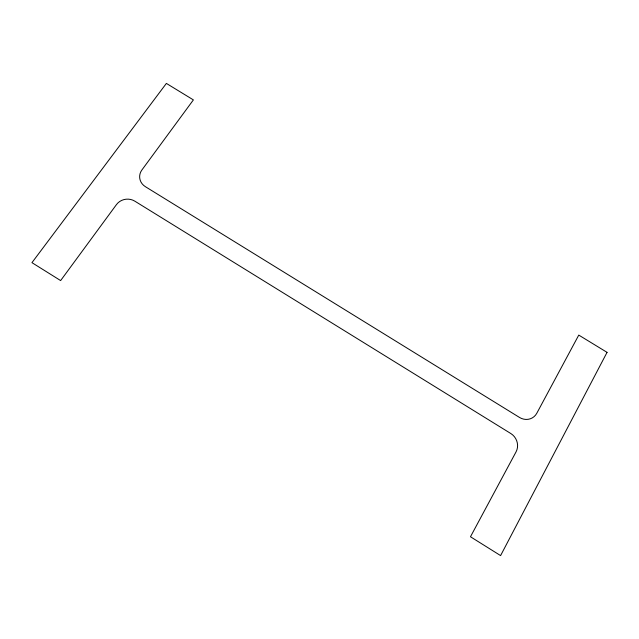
<?xml version="1.0" encoding="UTF-8"?>
<svg xmlns="http://www.w3.org/2000/svg" width="639" height="639" viewBox="0 0 639 639"><rect width="100%" height="100%" fill="white"/><g stroke="black" fill="none" stroke-linecap="round" stroke-linejoin="round"><path stroke-width="0.96" d="M607.05 352.353L500.593 555.595L470.472 536.76L516.048 451.893A13.603 12.724 59.3 0 0 510.785 433.506L134.813 201.157A13.243 12.269 -6.2 0 0 116.45 204.608L60.633 280.577L31.95 262.653L166.372 83.405L193.385 99.9L141.882 169.998A13.028 11.997 -1.9 0 0 145.373 186.668L519.499 417.443A13.379 12.429 54.5 0 0 536.792 413.265L578.766 335.092L607.05 352.353"/></g></svg>
